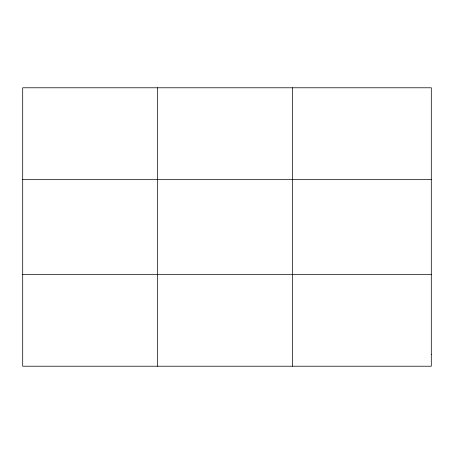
<?xml version="1.0" encoding="UTF-8"?>
<svg xmlns="http://www.w3.org/2000/svg" width="454" height="454" viewBox="0 0 454 454"><rect width="100%" height="100%" fill="white"/><g stroke="black" fill="none" stroke-linecap="round" stroke-linejoin="round"><path stroke-width="0.68" d="M157.538 87.781L157.538 366.219M292.376 87.781L292.376 366.219M22.7 179.665L431.3 179.665M22.7 274.335L431.3 274.335M431.3 354.733L431.3 366.219L22.7 366.219L22.7 87.781L431.3 87.781L431.3 354.733"/></g></svg>
